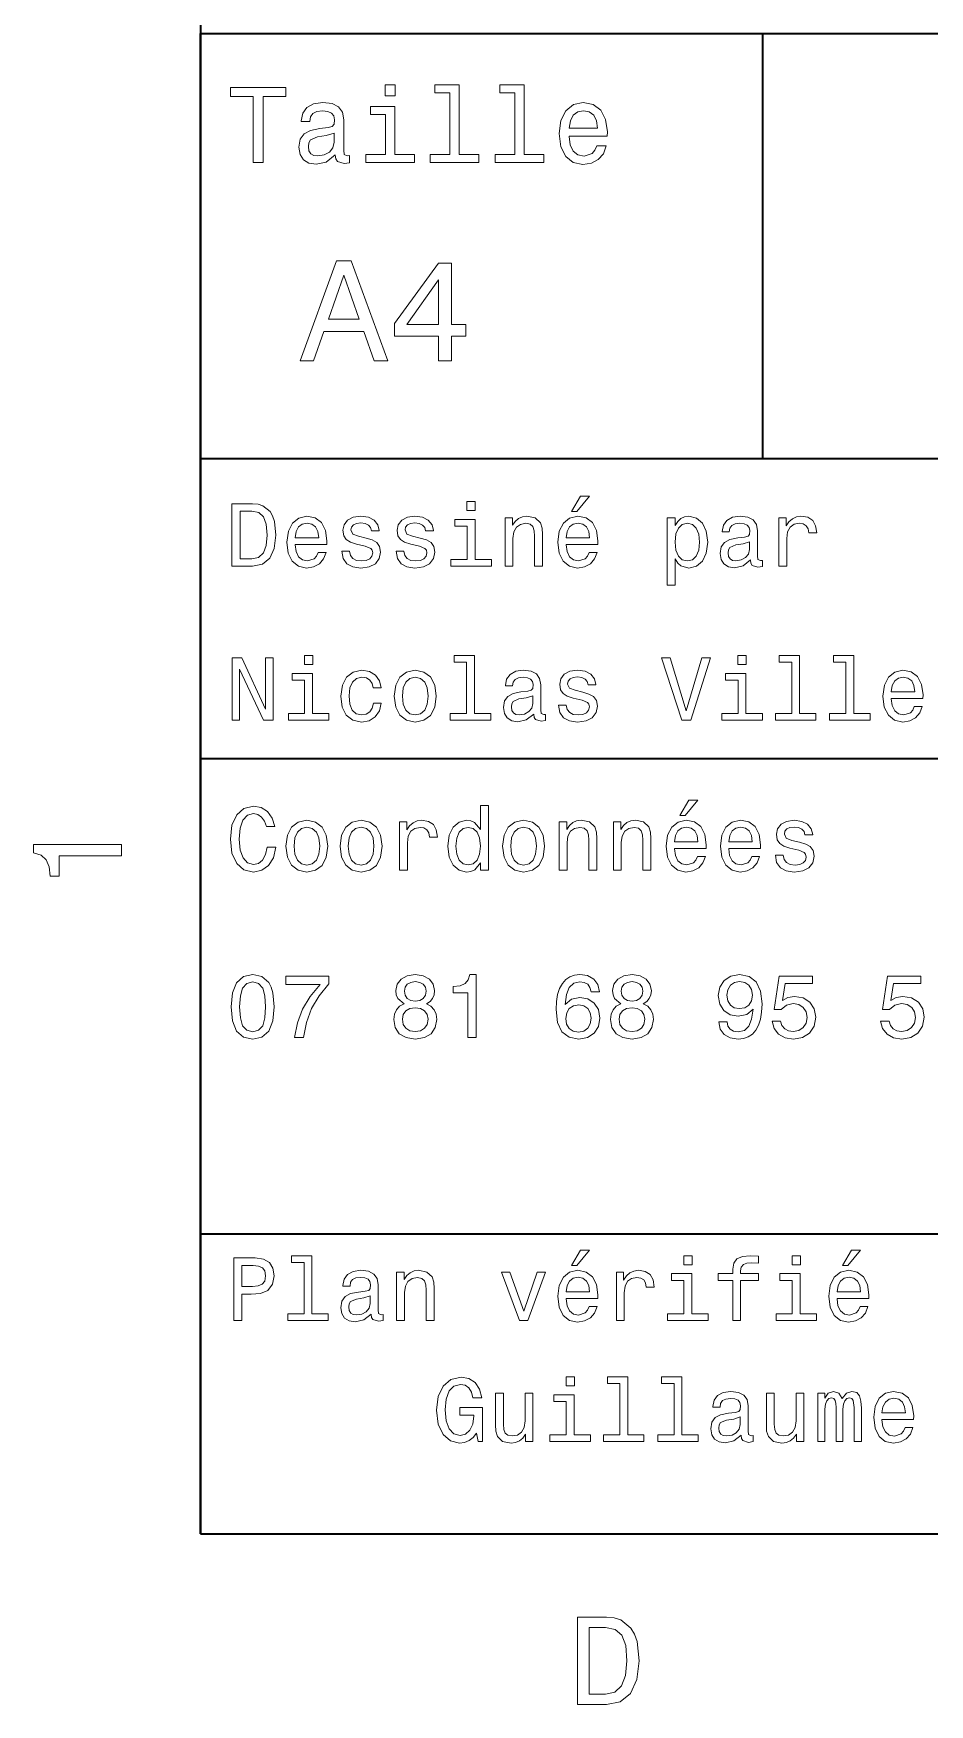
# Model space of a CAD drawing. Extents: x 0 to 210, y 0 to 297.
# Drawn here: x 3.3 to 39.2, y 3.2 to 70 of the extents above; entities that cross this region are included whole.
import ezdxf

# ---------------------------------------------------------------- set-up
doc = ezdxf.new("R2010")
doc.units = 0

msp = doc.modelspace()

# ---------------------------------------------------------------- linework, layer by layer
at = {"color": 7, "lineweight": 35}
for p, q in [((10, 287), (10, 10)), ((10, 10), (10, 70)), ((10, 70), (200, 70)), ((10, 53), (75, 53)), ((10, 41), (75, 41)), ((10, 22), (75, 22)), ((10, 10), (200, 10)), ((10, 10), (200, 10))]:
    msp.add_line(p, q, dxfattribs=at)
at = {"color": 7, "lineweight": 35, "ltscale": 0.425}
msp.add_line((32.5, 53), (32.5, 70), dxfattribs=at)
at = {"color": 7, "lineweight": 13}
for points in [[(12.102305, 64.837173), (12.5, 64.837173), (12.5, 67.47406), (13.407782, 67.47406), (13.407782, 67.837173), (11.190202, 67.837173), (11.190202, 67.47406), (12.102305, 67.47406)], [(17.786743, 67.940918), (17.384727, 67.940918), (17.384727, 67.508644), (17.786743, 67.508644)], [(19.969742, 67.621033), (19.969742, 65.157059), (19.187321, 65.157059), (19.187321, 64.837173), (21.128242, 64.837173), (21.128242, 65.157059), (20.350145, 65.157059), (20.350145, 67.940918), (19.373199, 67.940918), (19.373199, 67.621033)], [(22.572048, 67.621033), (22.572048, 65.157059), (21.789627, 65.157059), (21.789627, 64.837173), (23.730549, 64.837173), (23.730549, 65.157059), (22.95245, 65.157059), (22.95245, 67.940918), (21.975506, 67.940918), (21.975506, 67.621033)], [(15.387609, 65.139771), (15.387609, 65.126801), (15.409222, 64.979828), (15.474064, 64.876076), (15.746398, 64.793945), (15.958214, 64.828529), (15.958214, 65.122475), (15.867435, 65.109505), (15.746398, 65.165703), (15.724785, 65.338615), (15.724785, 66.540344), (15.672911, 66.84726), (15.521614, 67.0634), (15.257925, 67.193085), (14.886168, 67.240631), (14.523055, 67.188759), (14.255043, 67.041786), (14.086455, 66.812675), (14.03026, 66.510086), (14.03026, 66.484146), (14.371758, 66.484146), (14.402018, 66.665703), (14.497118, 66.795387), (14.652739, 66.873199), (14.873199, 66.903458), (15.085014, 66.881844), (15.236311, 66.817001), (15.327089, 66.704605), (15.357349, 66.548988), (15.340057, 66.367432), (15.270893, 66.276657), (15.097982, 66.233429), (14.773775, 66.198845), (14.402018, 66.121033), (14.138329, 65.982704), (13.982709, 65.766571), (13.935159, 65.446686), (13.978386, 65.161385), (14.112392, 64.949562), (14.32853, 64.815559), (14.626801, 64.768013), (15.028818, 64.858788)], [(17.773775, 65.157059), (17.773775, 67.080688), (16.796829, 67.080688), (16.796829, 66.756485), (17.393372, 66.756485), (17.393372, 65.157059), (16.615274, 65.157059), (16.615274, 64.837173), (18.56052, 64.837173), (18.56052, 65.157059)], [(24.750721, 65.887604), (26.272335, 65.887604), (26.276657, 66.064842), (26.207493, 66.561958), (26.017292, 66.933716), (25.714699, 67.158501), (25.312681, 67.240631), (24.919308, 67.154175), (24.616714, 66.912102), (24.422192, 66.51873), (24.353027, 66), (24.417868, 65.4683), (24.612392, 65.079247), (24.910664, 64.837173), (25.299713, 64.755043), (25.636889, 64.811234), (25.913546, 64.958214), (26.116714, 65.191643), (26.233429, 65.502876), (25.857349, 65.502876), (25.779541, 65.329971), (25.667149, 65.200287), (25.347263, 65.096542), (25.100864, 65.144089), (24.914986, 65.295387), (24.793949, 65.541786), (24.750721, 65.874634)], [(24.750721, 66.207489), (24.798271, 66.50576), (24.914986, 66.726219), (25.09222, 66.860229), (25.325649, 66.907776), (25.554756, 66.860229), (25.731989, 66.726219), (25.840057, 66.50576), (25.878963, 66.207489)], [(15.344381, 65.649857), (15.292507, 65.425072), (15.154179, 65.252159), (14.946686, 65.139771), (14.691643, 65.100861), (14.527378, 65.122475), (14.410664, 65.191643), (14.337176, 65.312675), (14.315562, 65.481262), (14.332853, 65.632561), (14.402018, 65.740631), (14.678675, 65.861671), (15.028818, 65.913544), (15.344381, 66.017288)], [(13.982709, 56.9049), (14.512968, 56.9049), (14.933718, 58.080692), (16.53026, 58.080692), (16.951008, 56.9049), (17.492796, 56.9049), (16.028818, 60.910664), (15.440922, 60.910664)], [(15.118155, 58.570606), (15.73487, 60.334293), (16.351585, 58.570606)], [(19.521614, 56.9049), (20.040346, 56.9049), (20.040346, 57.896255), (20.61095, 57.896255), (20.61095, 58.357349), (20.040346, 58.357349), (20.040346, 60.818443), (19.51585, 60.818443), (17.763689, 58.403458), (17.763689, 57.896255), (19.521614, 57.896255)], [(18.247839, 58.357349), (19.521614, 60.149857), (19.521614, 58.357349)], [(24.847263, 50.88797), (25.059799, 50.88797), (25.560518, 51.500362), (25.207493, 51.500362)], [(12.080691, 51.190563), (11.248559, 51.190563), (11.248559, 48.690563), (12.080691, 48.690563), (12.473343, 48.769814), (12.76513, 49.011169), (12.945245, 49.40382), (13.010086, 49.940563), (12.95245, 50.488113), (12.880404, 50.70425), (12.779539, 50.877163), (12.487752, 51.111313), (12.29683, 51.168949)], [(12.055475, 50.891571), (12.32925, 50.837536), (12.516571, 50.671829), (12.628242, 50.376442), (12.664265, 49.940563), (12.62464, 49.519093), (12.512968, 49.223705), (12.322046, 49.047192), (12.055475, 48.989555), (11.583573, 48.989555), (11.583573, 50.891571)], [(20.992796, 51.27702), (20.65778, 51.27702), (20.65778, 50.916786), (20.992796, 50.916786)], [(13.784582, 49.565922), (15.052593, 49.565922), (15.056196, 49.713619), (14.998559, 50.127884), (14.840057, 50.437683), (14.587896, 50.625), (14.252882, 50.693443), (13.925072, 50.621399), (13.672911, 50.41967), (13.510807, 50.091862), (13.45317, 49.659584), (13.507204, 49.216499), (13.669309, 48.892292), (13.917868, 48.690563), (14.242075, 48.62212), (14.523055, 48.668949), (14.753602, 48.791428), (14.922911, 48.98595), (15.020173, 49.245319), (14.706772, 49.245319), (14.641931, 49.101227), (14.548271, 48.993156), (14.2817, 48.9067), (14.076368, 48.946327), (13.92147, 49.072407), (13.820605, 49.27774), (13.784582, 49.555115)], [(13.784582, 49.832493), (13.824207, 50.081055), (13.92147, 50.264771), (14.069164, 50.376442), (14.263689, 50.416069), (14.454611, 50.376442), (14.602305, 50.264771), (14.692363, 50.081055), (14.724784, 49.832493)], [(16.623199, 49.818085), (16.317003, 49.890129), (16.090057, 49.972984), (16.014408, 50.142292), (16.036022, 50.261169), (16.111671, 50.347622), (16.23415, 50.401657), (16.410664, 50.423271), (16.579971, 50.401657), (16.713257, 50.336815), (16.799711, 50.239555), (16.835735, 50.109871), (17.145533, 50.109871), (17.145533, 50.117077), (17.091499, 50.351227), (16.943804, 50.534943), (16.713257, 50.650219), (16.410664, 50.693443), (16.104467, 50.650219), (15.881124, 50.531342), (15.740634, 50.354828), (15.697407, 50.131485), (15.729827, 49.915348), (15.830692, 49.76405), (15.996398, 49.655983), (16.237753, 49.580334), (16.590778, 49.493877), (16.806915, 49.40382), (16.864553, 49.331772), (16.886168, 49.223705), (16.853746, 49.09042), (16.767292, 48.989555), (16.626801, 48.924713), (16.439482, 48.903099), (16.241354, 48.924713), (16.097263, 49.000362), (16, 49.122841), (15.960375, 49.292149), (15.654179, 49.292149), (15.704611, 49.003963), (15.852305, 48.795029), (16.086456, 48.668949), (16.410664, 48.62212), (16.749279, 48.668949), (16.997839, 48.795029), (17.149136, 48.996758), (17.203171, 49.259727), (17.163544, 49.486671), (17.051872, 49.641571), (16.868156, 49.742435)], [(18.791786, 49.818085), (18.485592, 49.890129), (18.258646, 49.972984), (18.182997, 50.142292), (18.204611, 50.261169), (18.28026, 50.347622), (18.402739, 50.401657), (18.57925, 50.423271), (18.74856, 50.401657), (18.881844, 50.336815), (18.9683, 50.239555), (19.004322, 50.109871), (19.314121, 50.109871), (19.314121, 50.117077), (19.260086, 50.351227), (19.112392, 50.534943), (18.881844, 50.650219), (18.57925, 50.693443), (18.273056, 50.650219), (18.049713, 50.531342), (17.909222, 50.354828), (17.865993, 50.131485), (17.898415, 49.915348), (17.999279, 49.76405), (18.164986, 49.655983), (18.406342, 49.580334), (18.759367, 49.493877), (18.975504, 49.40382), (19.033142, 49.331772), (19.054756, 49.223705), (19.022335, 49.09042), (18.935879, 48.989555), (18.795389, 48.924713), (18.60807, 48.903099), (18.409943, 48.924713), (18.26585, 49.000362), (18.168589, 49.122841), (18.128963, 49.292149), (17.822767, 49.292149), (17.873199, 49.003963), (18.020893, 48.795029), (18.255043, 48.668949), (18.57925, 48.62212), (18.917868, 48.668949), (19.166428, 48.795029), (19.317722, 48.996758), (19.371758, 49.259727), (19.332134, 49.486671), (19.220463, 49.641571), (19.036743, 49.742435)], [(20.981989, 48.957134), (20.981989, 50.560158), (20.167868, 50.560158), (20.167868, 50.289986), (20.664986, 50.289986), (20.664986, 48.957134), (20.016571, 48.957134), (20.016571, 48.690563), (21.637608, 48.690563), (21.637608, 48.957134)], [(22.181557, 48.690563), (22.498558, 48.690563), (22.498558, 49.807278), (22.530979, 50.063042), (22.635447, 50.250362), (22.79755, 50.365635), (23.013689, 50.408863), (23.1866, 50.372841), (23.294668, 50.275578), (23.348703, 50.113472), (23.366714, 49.897335), (23.366714, 48.690563), (23.683718, 48.690563), (23.683718, 49.962177), (23.669308, 50.217941), (23.604465, 50.430477), (23.39193, 50.625), (23.060518, 50.693443), (22.876801, 50.668228), (22.721901, 50.599785), (22.588615, 50.484512), (22.48415, 50.329613), (22.48415, 50.625), (22.181557, 50.625)], [(24.627522, 49.565922), (25.895533, 49.565922), (25.899136, 49.713619), (25.841499, 50.127884), (25.682997, 50.437683), (25.430836, 50.625), (25.095821, 50.693443), (24.768011, 50.621399), (24.51585, 50.41967), (24.353746, 50.091862), (24.296108, 49.659584), (24.350143, 49.216499), (24.512247, 48.892292), (24.760807, 48.690563), (25.085014, 48.62212), (25.365993, 48.668949), (25.596542, 48.791428), (25.76585, 48.98595), (25.863113, 49.245319), (25.549711, 49.245319), (25.484871, 49.101227), (25.391209, 48.993156), (25.12464, 48.9067), (24.919308, 48.946327), (24.764408, 49.072407), (24.663544, 49.27774), (24.627522, 49.555115)], [(24.627522, 49.832493), (24.667147, 50.081055), (24.764408, 50.264771), (24.912104, 50.376442), (25.106628, 50.416069), (25.29755, 50.376442), (25.445244, 50.264771), (25.535301, 50.081055), (25.567722, 49.832493)], [(28.986311, 50.326012), (28.986311, 50.625), (28.669308, 50.625), (28.669308, 47.941284), (28.986311, 47.941284), (28.986311, 48.98595), (29.097982, 48.816643), (29.224064, 48.704971), (29.541067, 48.62212), (29.84366, 48.690563), (30.081411, 48.895893), (30.236311, 49.2201), (30.293949, 49.659584), (30.236311, 50.095463), (30.081411, 50.41967), (29.84366, 50.621399), (29.541067, 50.693443), (29.368156, 50.671829), (29.220461, 50.603386), (29.094381, 50.488113)], [(29.487032, 48.9067), (29.274496, 48.953533), (29.119596, 49.097622), (29.022335, 49.331772), (28.989914, 49.659584), (29.022335, 49.983791), (29.119596, 50.217941), (29.274496, 50.358429), (29.487032, 50.408863), (29.681557, 50.358429), (29.836456, 50.21434), (29.933718, 49.98019), (29.96974, 49.659584), (29.933718, 49.335377), (29.836456, 49.097622), (29.681557, 48.953533)], [(32.005043, 48.942726), (32.005043, 48.931919), (32.023056, 48.809441), (32.077091, 48.722984), (32.304035, 48.654541), (32.480549, 48.683357), (32.480549, 48.928314), (32.4049, 48.917507), (32.304035, 48.96434), (32.286026, 49.108429), (32.286026, 50.109871), (32.242798, 50.365635), (32.116714, 50.54575), (31.896975, 50.65382), (31.587177, 50.693443), (31.284582, 50.650219), (31.061239, 50.52774), (30.92075, 50.336815), (30.87392, 50.084656), (30.87392, 50.063042), (31.158503, 50.063042), (31.183718, 50.21434), (31.26297, 50.322407), (31.392653, 50.387249), (31.57637, 50.412464), (31.752882, 50.394455), (31.878963, 50.34042), (31.954613, 50.246758), (31.979828, 50.117077), (31.965418, 49.965778), (31.907782, 49.890129), (31.763689, 49.854107), (31.493517, 49.825291), (31.183718, 49.760448), (30.963978, 49.645176), (30.834295, 49.465057), (30.79467, 49.19849), (30.830692, 48.960735), (30.942364, 48.784222), (31.122478, 48.67255), (31.371038, 48.632927), (31.706053, 48.708576)], [(33.143372, 48.690563), (33.460377, 48.690563), (33.460377, 49.796471), (33.492798, 50.063042), (33.590057, 50.253963), (33.748558, 50.369236), (33.961098, 50.408863), (34.119598, 50.383648), (34.238472, 50.3116), (34.31052, 50.189121), (34.335739, 50.023415), (34.656342, 50.023415), (34.613113, 50.315205), (34.49424, 50.524136), (34.296112, 50.650219), (34.02594, 50.693443), (33.84222, 50.664627), (33.68372, 50.592579), (33.543228, 50.4701), (33.431557, 50.304398), (33.431557, 50.625), (33.143372, 50.625)], [(31.969021, 49.367798), (31.925793, 49.180477), (31.81052, 49.036385), (31.637609, 48.942726), (31.425074, 48.910305), (31.288185, 48.928314), (31.190924, 48.98595), (31.129684, 49.086815), (31.111673, 49.227306), (31.126081, 49.353386), (31.183718, 49.443443), (31.414267, 49.544312), (31.706053, 49.587536), (31.969021, 49.673992)], [(11.262968, 42.530979), (11.561959, 42.530979), (11.561959, 44.580692), (12.520173, 42.530979), (12.90562, 42.530979), (12.90562, 45.030979), (12.603025, 45.030979), (12.603025, 42.981266), (11.65562, 45.030979), (11.262968, 45.030979)], [(14.487032, 45.117435), (14.152018, 45.117435), (14.152018, 44.757202), (14.487032, 44.757202)], [(20.643372, 44.850864), (20.643372, 42.79755), (19.991356, 42.79755), (19.991356, 42.530979), (21.608789, 42.530979), (21.608789, 42.79755), (20.960375, 42.79755), (20.960375, 45.117435), (20.146254, 45.117435), (20.146254, 44.850864)], [(30.059799, 45.03458), (29.432997, 42.905621), (28.788185, 45.03458), (28.445965, 45.03458), (29.252882, 42.530979), (29.613113, 42.530979), (30.402018, 45.03458)], [(31.835735, 45.117435), (31.500721, 45.117435), (31.500721, 44.757202), (31.835735, 44.757202)], [(33.6549, 44.850864), (33.6549, 42.79755), (33.002884, 42.79755), (33.002884, 42.530979), (34.620319, 42.530979), (34.620319, 42.79755), (33.971901, 42.79755), (33.971901, 45.117435), (33.157784, 45.117435), (33.157784, 44.850864)], [(35.82349, 44.850864), (35.82349, 42.79755), (35.171471, 42.79755), (35.171471, 42.530979), (36.78891, 42.530979), (36.78891, 42.79755), (36.140491, 42.79755), (36.140491, 45.117435), (35.32637, 45.117435), (35.32637, 44.850864)], [(14.476225, 42.79755), (14.476225, 44.400574), (13.662104, 44.400574), (13.662104, 44.130402), (14.159222, 44.130402), (14.159222, 42.79755), (13.510807, 42.79755), (13.510807, 42.530979), (15.131845, 42.530979), (15.131845, 42.79755)], [(16.907782, 43.824207), (17.221182, 43.824207), (17.15634, 44.112392), (17.001442, 44.339336), (16.760086, 44.479828), (16.446686, 44.533859), (16.100864, 44.461815), (15.837896, 44.260086), (15.67219, 43.932278), (15.614553, 43.492794), (15.668589, 43.056915), (15.830692, 42.732708), (16.086456, 42.530979), (16.435879, 42.462536), (16.745678, 42.516571), (16.987032, 42.667866), (17.152737, 42.905621), (17.224785, 43.222622), (16.92219, 43.222622), (16.868156, 43.020893), (16.767292, 42.869595), (16.623199, 42.775936), (16.446686, 42.747116), (16.226946, 42.793949), (16.068443, 42.938038), (15.971182, 43.172188), (15.938761, 43.503601), (15.971182, 43.827808), (16.072046, 44.061958), (16.23415, 44.206051), (16.446686, 44.256485), (16.634007, 44.224064), (16.774496, 44.141209), (16.868156, 44.004322)], [(17.750721, 43.496399), (17.808357, 43.056915), (17.974064, 42.732708), (18.237032, 42.530979), (18.590057, 42.462536), (18.939482, 42.530979), (19.20245, 42.729107), (19.368156, 43.053314), (19.429394, 43.496399), (19.368156, 43.935879), (19.20245, 44.263687), (18.939482, 44.461815), (18.590057, 44.533859), (18.237032, 44.461815), (17.974064, 44.260086), (17.808357, 43.935879)], [(18.074928, 43.5), (18.107349, 43.824207), (18.208214, 44.058357), (18.370317, 44.20245), (18.590057, 44.25288), (18.806196, 44.20245), (18.9683, 44.061958), (19.069164, 43.824207), (19.105186, 43.5), (19.069164, 43.172188), (18.9683, 42.934437), (18.806196, 42.790344), (18.590057, 42.743515), (18.370317, 42.790344), (18.208214, 42.934437), (18.107349, 43.172188)], [(23.330692, 42.783142), (23.330692, 42.772335), (23.348703, 42.649857), (23.402737, 42.5634), (23.629683, 42.494957), (23.806196, 42.523773), (23.806196, 42.76873), (23.730547, 42.757923), (23.629683, 42.804756), (23.611671, 42.948845), (23.611671, 43.950287), (23.568443, 44.206051), (23.442364, 44.386166), (23.222622, 44.494236), (22.912823, 44.533859), (22.610229, 44.490635), (22.386887, 44.368156), (22.246399, 44.177231), (22.199568, 43.925072), (22.199568, 43.903458), (22.48415, 43.903458), (22.509365, 44.054756), (22.588615, 44.162823), (22.7183, 44.227665), (22.902018, 44.25288), (23.078529, 44.234871), (23.204611, 44.180836), (23.280258, 44.087173), (23.305475, 43.957493), (23.291065, 43.806194), (23.233429, 43.730545), (23.089336, 43.694523), (22.819164, 43.665707), (22.509365, 43.600864), (22.289625, 43.485592), (22.159943, 43.305473), (22.120316, 43.038906), (22.15634, 42.801151), (22.268011, 42.624638), (22.448128, 42.512966), (22.696686, 42.473343), (23.0317, 42.548992)], [(25.29755, 43.658501), (24.991354, 43.730545), (24.764408, 43.8134), (24.688761, 43.982708), (24.710373, 44.101585), (24.786022, 44.188038), (24.908501, 44.242073), (25.085014, 44.263687), (25.254322, 44.242073), (25.387608, 44.177231), (25.474064, 44.079971), (25.510086, 43.950287), (25.819885, 43.950287), (25.819885, 43.957493), (25.76585, 44.191643), (25.618156, 44.375359), (25.387608, 44.490635), (25.085014, 44.533859), (24.778818, 44.490635), (24.555475, 44.371758), (24.414986, 44.195244), (24.371758, 43.971901), (24.404179, 43.755764), (24.505043, 43.604465), (24.67075, 43.496399), (24.912104, 43.42075), (25.265129, 43.334293), (25.481268, 43.244236), (25.538904, 43.172188), (25.560518, 43.064121), (25.528099, 42.930836), (25.441643, 42.829971), (25.301151, 42.765129), (25.113832, 42.743515), (24.915707, 42.765129), (24.771614, 42.840778), (24.674351, 42.963257), (24.634726, 43.132565), (24.328529, 43.132565), (24.378963, 42.844379), (24.526657, 42.635445), (24.760807, 42.509365), (25.085014, 42.462536), (25.42363, 42.509365), (25.67219, 42.635445), (25.823486, 42.837173), (25.877522, 43.100143), (25.837896, 43.327087), (25.726225, 43.481987), (25.542507, 43.582851)], [(31.824928, 42.79755), (31.824928, 44.400574), (31.010807, 44.400574), (31.010807, 44.130402), (31.507927, 44.130402), (31.507927, 42.79755), (30.85951, 42.79755), (30.85951, 42.530979), (32.480549, 42.530979), (32.480549, 42.79755)], [(37.639053, 43.406338), (38.907066, 43.406338), (38.910667, 43.554035), (38.853027, 43.9683), (38.694527, 44.278099), (38.442368, 44.465416), (38.107353, 44.533859), (37.779541, 44.461815), (37.527382, 44.260086), (37.365276, 43.932278), (37.30764, 43.5), (37.361675, 43.056915), (37.523781, 42.732708), (37.772339, 42.530979), (38.096542, 42.462536), (38.377525, 42.509365), (38.60807, 42.631844), (38.777382, 42.826366), (38.874641, 43.085735), (38.561241, 43.085735), (38.496399, 42.941643), (38.40274, 42.833572), (38.136169, 42.747116), (37.93084, 42.786743), (37.77594, 42.912823), (37.675076, 43.118156), (37.639053, 43.395531)], [(37.639053, 43.672909), (37.678677, 43.921471), (37.77594, 44.105186), (37.923634, 44.216858), (38.118156, 44.256485), (38.309082, 44.216858), (38.456776, 44.105186), (38.546833, 43.921471), (38.579254, 43.672909)], [(23.294668, 43.208214), (23.251442, 43.020893), (23.136166, 42.876801), (22.963257, 42.783142), (22.750721, 42.750721), (22.613832, 42.76873), (22.516571, 42.826366), (22.45533, 42.927231), (22.437321, 43.067722), (22.451729, 43.193802), (22.509365, 43.283859), (22.739914, 43.384727), (23.0317, 43.427952), (23.294668, 43.514408)], [(12.667868, 37.460373), (12.595821, 37.15778), (12.476945, 36.941643), (12.311239, 36.808357), (12.116714, 36.765129), (11.882565, 36.829971), (11.698847, 37.024494), (11.576369, 37.341499), (11.536743, 37.780979), (11.576369, 38.216858), (11.695245, 38.537464), (11.878963, 38.731987), (12.116714, 38.80043), (12.289625, 38.764408), (12.43732, 38.663544), (12.552593, 38.501442), (12.631845, 38.278099), (12.974064, 38.278099), (12.865994, 38.620316), (12.678675, 38.879681), (12.422911, 39.041786), (12.116714, 39.099422), (11.73487, 39.009365), (11.443084, 38.757202), (11.255764, 38.342937), (11.190922, 37.780979), (11.255764, 37.219021), (11.443084, 36.804756), (11.73487, 36.548992), (12.116714, 36.462536), (12.451729, 36.530979), (12.721902, 36.721901), (12.912825, 37.035301), (13.013689, 37.460373)], [(21.201729, 36.829971), (21.201729, 36.530979), (21.518732, 36.530979), (21.518732, 39.117435), (21.205332, 39.117435), (21.205332, 38.170029), (20.963978, 38.443802), (20.816282, 38.508644), (20.646975, 38.533859), (20.340778, 38.461815), (20.103027, 38.260086), (19.948128, 37.935879), (19.894093, 37.5), (19.948128, 37.064121), (20.103027, 36.736309), (20.340778, 36.530979), (20.646975, 36.462536), (20.816282, 36.487751), (20.967579, 36.552593)], [(29.184439, 38.728386), (29.396975, 38.728386), (29.897696, 39.340778), (29.544668, 39.340778)], [(13.413545, 37.496399), (13.471182, 37.056915), (13.636888, 36.732708), (13.899856, 36.530979), (14.252882, 36.462536), (14.602305, 36.530979), (14.865273, 36.729107), (15.030979, 37.053314), (15.092218, 37.496399), (15.030979, 37.935879), (14.865273, 38.263687), (14.602305, 38.461815), (14.252882, 38.533859), (13.899856, 38.461815), (13.636888, 38.260086), (13.471182, 37.935879)], [(13.737752, 37.5), (13.770173, 37.824207), (13.871037, 38.058357), (14.033141, 38.20245), (14.252882, 38.25288), (14.46902, 38.20245), (14.631124, 38.061958), (14.731989, 37.824207), (14.768011, 37.5), (14.731989, 37.172188), (14.631124, 36.934437), (14.46902, 36.790344), (14.252882, 36.743515), (14.033141, 36.790344), (13.871037, 36.934437), (13.770173, 37.172188)], [(15.582132, 37.496399), (15.63977, 37.056915), (15.805475, 36.732708), (16.068443, 36.530979), (16.421471, 36.462536), (16.770893, 36.530979), (17.033861, 36.729107), (17.199568, 37.053314), (17.260807, 37.496399), (17.199568, 37.935879), (17.033861, 38.263687), (16.770893, 38.461815), (16.421471, 38.533859), (16.068443, 38.461815), (15.805475, 38.260086), (15.63977, 37.935879)], [(15.90634, 37.5), (15.938761, 37.824207), (16.039625, 38.058357), (16.201729, 38.20245), (16.421471, 38.25288), (16.637608, 38.20245), (16.799711, 38.061958), (16.900578, 37.824207), (16.9366, 37.5), (16.900578, 37.172188), (16.799711, 36.934437), (16.637608, 36.790344), (16.421471, 36.743515), (16.201729, 36.790344), (16.039625, 36.934437), (15.938761, 37.172188)], [(17.963257, 36.530979), (18.28026, 36.530979), (18.28026, 37.636887), (18.312679, 37.903458), (18.409943, 38.094379), (18.568443, 38.209652), (18.780979, 38.249279), (18.939482, 38.224064), (19.058357, 38.152016), (19.130404, 38.029537), (19.155621, 37.863831), (19.476225, 37.863831), (19.432999, 38.155621), (19.314121, 38.364552), (19.115993, 38.490635), (18.845821, 38.533859), (18.662104, 38.505043), (18.503603, 38.432995), (18.363113, 38.310516), (18.251442, 38.144814), (18.251442, 38.465416), (17.963257, 38.465416)], [(20.701008, 38.249279), (20.909943, 38.198845), (21.068443, 38.058357), (21.162104, 37.824207), (21.198128, 37.5), (21.162104, 37.172188), (21.068443, 36.938038), (20.909943, 36.793949), (20.701008, 36.747116), (20.502882, 36.793949), (20.351585, 36.938038), (20.250721, 37.175793), (20.2183, 37.5), (20.250721, 37.820606), (20.351585, 38.054756), (20.502882, 38.198845)], [(22.087896, 37.496399), (22.145533, 37.056915), (22.311239, 36.732708), (22.574207, 36.530979), (22.927235, 36.462536), (23.276657, 36.530979), (23.539625, 36.729107), (23.70533, 37.053314), (23.766571, 37.496399), (23.70533, 37.935879), (23.539625, 38.263687), (23.276657, 38.461815), (22.927235, 38.533859), (22.574207, 38.461815), (22.311239, 38.260086), (22.145533, 37.935879)], [(22.412104, 37.5), (22.444525, 37.824207), (22.545389, 38.058357), (22.707493, 38.20245), (22.927235, 38.25288), (23.143372, 38.20245), (23.305475, 38.061958), (23.40634, 37.824207), (23.442364, 37.5), (23.40634, 37.172188), (23.305475, 36.934437), (23.143372, 36.790344), (22.927235, 36.743515), (22.707493, 36.790344), (22.545389, 36.934437), (22.444525, 37.172188)], [(24.350143, 36.530979), (24.667147, 36.530979), (24.667147, 37.647694), (24.699568, 37.903458), (24.804035, 38.090778), (24.966137, 38.206051), (25.182278, 38.249279), (25.355186, 38.213257), (25.463257, 38.115993), (25.517292, 37.953888), (25.535301, 37.737751), (25.535301, 36.530979), (25.852306, 36.530979), (25.852306, 37.802593), (25.837896, 38.058357), (25.773054, 38.270893), (25.560518, 38.465416), (25.229107, 38.533859), (25.045389, 38.508644), (24.89049, 38.440201), (24.757204, 38.324928), (24.652737, 38.170029), (24.652737, 38.465416), (24.350143, 38.465416)], [(26.51873, 36.530979), (26.835735, 36.530979), (26.835735, 37.647694), (26.868156, 37.903458), (26.972622, 38.090778), (27.134726, 38.206051), (27.350864, 38.249279), (27.523775, 38.213257), (27.631844, 38.115993), (27.685879, 37.953888), (27.70389, 37.737751), (27.70389, 36.530979), (28.020893, 36.530979), (28.020893, 37.802593), (28.006483, 38.058357), (27.941643, 38.270893), (27.729107, 38.465416), (27.397694, 38.533859), (27.213976, 38.508644), (27.059078, 38.440201), (26.925793, 38.324928), (26.821325, 38.170029), (26.821325, 38.465416), (26.51873, 38.465416)], [(28.964697, 37.406338), (30.23271, 37.406338), (30.236311, 37.554035), (30.178675, 37.9683), (30.020174, 38.278099), (29.768011, 38.465416), (29.432997, 38.533859), (29.105188, 38.461815), (28.853025, 38.260086), (28.690922, 37.932278), (28.633286, 37.5), (28.687321, 37.056915), (28.849424, 36.732708), (29.097982, 36.530979), (29.42219, 36.462536), (29.703171, 36.509365), (29.933718, 36.631844), (30.103025, 36.826366), (30.200289, 37.085735), (29.886889, 37.085735), (29.822046, 36.941643), (29.728386, 36.833572), (29.461815, 36.747116), (29.256485, 36.786743), (29.101585, 36.912823), (29.000721, 37.118156), (28.964697, 37.395531)], [(28.964697, 37.672909), (29.004322, 37.921471), (29.101585, 38.105186), (29.249279, 38.216858), (29.443804, 38.256485), (29.634726, 38.216858), (29.782421, 38.105186), (29.872478, 37.921471), (29.9049, 37.672909)], [(31.133286, 37.406338), (32.401299, 37.406338), (32.4049, 37.554035), (32.347263, 37.9683), (32.188763, 38.278099), (31.9366, 38.465416), (31.601585, 38.533859), (31.273777, 38.461815), (31.021614, 38.260086), (30.85951, 37.932278), (30.801874, 37.5), (30.855909, 37.056915), (31.018013, 36.732708), (31.266571, 36.530979), (31.590778, 36.462536), (31.871759, 36.509365), (32.102306, 36.631844), (32.271614, 36.826366), (32.368877, 37.085735), (32.055477, 37.085735), (31.990635, 36.941643), (31.896975, 36.833572), (31.630404, 36.747116), (31.425074, 36.786743), (31.270174, 36.912823), (31.16931, 37.118156), (31.133286, 37.395531)], [(31.133286, 37.672909), (31.172911, 37.921471), (31.270174, 38.105186), (31.417868, 38.216858), (31.612392, 38.256485), (31.803314, 38.216858), (31.95101, 38.105186), (32.041069, 37.921471), (32.073486, 37.672909)], [(33.971901, 37.658501), (33.66571, 37.730545), (33.438763, 37.8134), (33.363113, 37.982708), (33.384727, 38.101585), (33.460377, 38.188038), (33.582855, 38.242073), (33.759369, 38.263687), (33.928677, 38.242073), (34.061962, 38.177231), (34.148415, 38.079971), (34.184441, 37.950287), (34.49424, 37.950287), (34.49424, 37.957493), (34.440201, 38.191643), (34.292511, 38.375359), (34.061962, 38.490635), (33.759369, 38.533859), (33.453171, 38.490635), (33.229828, 38.371758), (33.08934, 38.195244), (33.046112, 37.971901), (33.078529, 37.755764), (33.179398, 37.604465), (33.3451, 37.496399), (33.586456, 37.42075), (33.939484, 37.334293), (34.155621, 37.244236), (34.213257, 37.172188), (34.234871, 37.064121), (34.202454, 36.930836), (34.115997, 36.829971), (33.975506, 36.765129), (33.788185, 36.743515), (33.590057, 36.765129), (33.445969, 36.840778), (33.348705, 36.963257), (33.309082, 37.132565), (33.002884, 37.132565), (33.053314, 36.844379), (33.201012, 36.635445), (33.435158, 36.509365), (33.759369, 36.462536), (34.097984, 36.509365), (34.346542, 36.635445), (34.497841, 36.837173), (34.551872, 37.100143), (34.512249, 37.327087), (34.400578, 37.481987), (34.216858, 37.582851)], [(6.833213, 37.109222), (6.833213, 37.568153), (3.307997, 37.568153), (3.307997, 37.225216), (3.615634, 37.134438), (3.822406, 36.952881), (3.943444, 36.675503), (3.98379, 36.292217), (4.341859, 36.292217), (4.341859, 37.109222)], [(11.216138, 31.071325), (11.270173, 30.505762), (11.439482, 30.102304), (11.709654, 29.857347), (12.084294, 29.778097), (12.455332, 29.857347), (12.725504, 30.102304), (12.891211, 30.505762), (12.948847, 31.071325), (12.891211, 31.633286), (12.822766, 31.856628), (12.725504, 32.040344), (12.455332, 32.285301), (12.084294, 32.368156), (11.709654, 32.285301), (11.439482, 32.036743), (11.270173, 31.633286)], [(13.752161, 29.850143), (14.115994, 29.850143), (14.234871, 30.444523), (14.443804, 30.999279), (14.739193, 31.514408), (15.12464, 31.997118), (15.12464, 32.296108), (13.409943, 32.296108), (13.409943, 31.9683), (14.778818, 31.9683), (14.382565, 31.481987), (14.083573, 30.974062), (13.87464, 30.433718)], [(18.143372, 31.197405), (17.959654, 31.09654), (17.833574, 30.956051), (17.754322, 30.779539), (17.729107, 30.567001), (17.786743, 30.246397), (17.95245, 29.997837), (18.222622, 29.839336), (18.590057, 29.778097), (18.953892, 29.839336), (19.224064, 29.997837), (19.389771, 30.246397), (19.451008, 30.567001), (19.422192, 30.779539), (19.346542, 30.956051), (19.216858, 31.09654), (19.036743, 31.197405), (19.180836, 31.283861), (19.2817, 31.402737), (19.342939, 31.546829), (19.364553, 31.723343), (19.306917, 31.979107), (19.155621, 32.184437), (18.910664, 32.317722), (18.590057, 32.368156), (18.26585, 32.317722), (18.020893, 32.184437), (17.865993, 31.979107), (17.81196, 31.723343), (17.829971, 31.546829), (17.891211, 31.402737)], [(20.693804, 29.850143), (21.021614, 29.850143), (21.021614, 32.368156), (20.776657, 32.368156), (20.711815, 32.148415), (20.582132, 32.000721), (20.384007, 31.914265), (20.110229, 31.885447), (20.110229, 31.629683), (20.693804, 31.629683)], [(25.960373, 31.676512), (25.89193, 31.9683), (25.733429, 32.184437), (25.488472, 32.321323), (25.171471, 32.368156), (24.958935, 32.342937), (24.775215, 32.274494), (24.613113, 32.162823), (24.476225, 32.004322), (24.368156, 31.806194), (24.288904, 31.56484), (24.238472, 31.280258), (24.224064, 30.959654), (24.2817, 30.448126), (24.458214, 30.077089), (24.742794, 29.853746), (25.131844, 29.778097), (25.481268, 29.842939), (25.747837, 30.012247), (25.92075, 30.278818), (25.981987, 30.617435), (25.92075, 30.959654), (25.755043, 31.222622), (25.499279, 31.388329), (25.182278, 31.445965), (24.840057, 31.373919), (24.584293, 31.168587), (24.638329, 31.56484), (24.753601, 31.849422), (24.930115, 32.01873), (25.175072, 32.076366), (25.355186, 32.04755), (25.492075, 31.971901), (25.582132, 31.845821), (25.628963, 31.676512)], [(26.817722, 31.197405), (26.634007, 31.09654), (26.507923, 30.956051), (26.428673, 30.779539), (26.403458, 30.567001), (26.461094, 30.246397), (26.626801, 29.997837), (26.896973, 29.839336), (27.264408, 29.778097), (27.628241, 29.839336), (27.898415, 29.997837), (28.064121, 30.246397), (28.12536, 30.567001), (28.09654, 30.779539), (28.020893, 30.956051), (27.891211, 31.09654), (27.711094, 31.197405), (27.855186, 31.283861), (27.956051, 31.402737), (28.01729, 31.546829), (28.038904, 31.723343), (27.981268, 31.979107), (27.829971, 32.184437), (27.585014, 32.317722), (27.264408, 32.368156), (26.940201, 32.317722), (26.695244, 32.184437), (26.540344, 31.979107), (26.486311, 31.723343), (26.504322, 31.546829), (26.565561, 31.402737)], [(30.737032, 30.46974), (30.791067, 30.185158), (30.945967, 29.965418), (31.190924, 29.828529), (31.515131, 29.778097), (31.727667, 29.803314), (31.918589, 29.868155), (32.080692, 29.979826), (32.217583, 30.138329), (32.325649, 30.336454), (32.4049, 30.581411), (32.451729, 30.862391), (32.469742, 31.1866), (32.408501, 31.694523), (32.231987, 32.065559), (31.95101, 32.288902), (31.565563, 32.368156), (31.212538, 32.303314), (30.945967, 32.130402), (30.773056, 31.863832), (30.71542, 31.528818), (30.773056, 31.182997), (30.942364, 30.920029), (31.194525, 30.754322), (31.515131, 30.700287), (31.853746, 30.768732), (32.109512, 30.977665), (32.051872, 30.577808), (31.9366, 30.293226), (31.760088, 30.123919), (31.518732, 30.069883), (31.331413, 30.0951), (31.194525, 30.174351), (31.104467, 30.300432), (31.068445, 30.46974)], [(31.064842, 31.532419), (31.100866, 31.755764), (31.201731, 31.932276), (31.360231, 32.043949), (31.565563, 32.083572), (31.778099, 32.043949), (31.940203, 31.932276), (32.041069, 31.759365), (32.080692, 31.536022), (32.041069, 31.309076), (31.940203, 31.139769), (31.774496, 31.035301), (31.554756, 30.999279), (31.356628, 31.035301), (31.201731, 31.139769), (31.100866, 31.305475)], [(32.876801, 30.502161), (32.956055, 30.206772), (33.132568, 29.976225), (33.391933, 29.832132), (33.723343, 29.778097), (34.087177, 29.842939), (34.371758, 30.019451), (34.551872, 30.300432), (34.620319, 30.660662), (34.559082, 30.995676), (34.386169, 31.258644), (34.115997, 31.427954), (33.766571, 31.489193), (33.496399, 31.445965), (33.287468, 31.327089), (33.388329, 32.000721), (34.483429, 32.000721), (34.483429, 32.296108), (33.146976, 32.296108), (32.948849, 30.970461), (33.237034, 30.970461), (33.445969, 31.139769), (33.71254, 31.201008), (33.943085, 31.161383), (34.119598, 31.046108), (34.23127, 30.869596), (34.270897, 30.642651), (34.23127, 30.415705), (34.115997, 30.239193), (33.939484, 30.127522), (33.71254, 30.087896), (33.521614, 30.113111), (33.37392, 30.195965), (33.265854, 30.325647), (33.211815, 30.502161)], [(37.213982, 30.502161), (37.293228, 30.206772), (37.469742, 29.976225), (37.729111, 29.832132), (38.060524, 29.778097), (38.424355, 29.842939), (38.708939, 30.019451), (38.889053, 30.300432), (38.957497, 30.660662), (38.896255, 30.995676), (38.723347, 31.258644), (38.453171, 31.427954), (38.103752, 31.489193), (37.833576, 31.445965), (37.624641, 31.327089), (37.72551, 32.000721), (38.82061, 32.000721), (38.82061, 32.296108), (37.484154, 32.296108), (37.286026, 30.970461), (37.574211, 30.970461), (37.783142, 31.139769), (38.049713, 31.201008), (38.280262, 31.161383), (38.456776, 31.046108), (38.568447, 30.869596), (38.60807, 30.642651), (38.568447, 30.415705), (38.453171, 30.239193), (38.276661, 30.127522), (38.049713, 30.087896), (37.858795, 30.113111), (37.711098, 30.195965), (37.603027, 30.325647), (37.548996, 30.502161)], [(11.561959, 31.071325), (11.590778, 31.507204), (11.680836, 31.820604), (11.842939, 32.004322), (12.084294, 32.069164), (12.322046, 32.004322), (12.48415, 31.820604), (12.574207, 31.507204), (12.603025, 31.071325), (12.574207, 30.631844), (12.48415, 30.318443), (12.322046, 30.134726), (12.084294, 30.073486), (11.842939, 30.134726), (11.680836, 30.318443), (11.590778, 30.631844)], [(18.154179, 31.694523), (18.182997, 31.853025), (18.269453, 31.975504), (18.406342, 32.051151), (18.590057, 32.079971), (18.770172, 32.051151), (18.907061, 31.975504), (18.993515, 31.853025), (19.025936, 31.694523), (18.993515, 31.532419), (18.907061, 31.40634), (18.770172, 31.323486), (18.590057, 31.298271), (18.406342, 31.327089), (18.269453, 31.40634), (18.182997, 31.532419)], [(26.828529, 31.694523), (26.857349, 31.853025), (26.943804, 31.975504), (27.08069, 32.051151), (27.264408, 32.079971), (27.444525, 32.051151), (27.581411, 31.975504), (27.667868, 31.853025), (27.700287, 31.694523), (27.667868, 31.532419), (27.581411, 31.40634), (27.444525, 31.323486), (27.264408, 31.298271), (27.08069, 31.327089), (26.943804, 31.40634), (26.857349, 31.532419)], [(18.074928, 30.574207), (18.107349, 30.765129), (18.211815, 30.909222), (18.37392, 31.002882), (18.590057, 31.035301), (18.802593, 31.002882), (18.964699, 30.909222), (19.069164, 30.765129), (19.105186, 30.574207), (19.069164, 30.368876), (18.964699, 30.213976), (18.802593, 30.113111), (18.590057, 30.08069), (18.37392, 30.113111), (18.211815, 30.213976), (18.107349, 30.368876)], [(25.632565, 30.613832), (25.592939, 30.386887), (25.492075, 30.213976), (25.329971, 30.098703), (25.128242, 30.062679), (24.915707, 30.098703), (24.753601, 30.210375), (24.649136, 30.383286), (24.616714, 30.610229), (24.652737, 30.833572), (24.753601, 31.002882), (24.919308, 31.11095), (25.142651, 31.150576), (25.337175, 31.11095), (25.492075, 31.006483), (25.592939, 30.837175)], [(26.749279, 30.574207), (26.7817, 30.765129), (26.886166, 30.909222), (27.048271, 31.002882), (27.264408, 31.035301), (27.476944, 31.002882), (27.639048, 30.909222), (27.743515, 30.765129), (27.779539, 30.574207), (27.743515, 30.368876), (27.639048, 30.213976), (27.476944, 30.113111), (27.264408, 30.08069), (27.048271, 30.113111), (26.886166, 30.213976), (26.7817, 30.368876)], [(11.324207, 18.530979), (11.65562, 18.530979), (11.65562, 19.586454), (12.023055, 19.586454), (12.394093, 19.604465), (12.689482, 19.730547), (12.880404, 19.975504), (12.945245, 20.310518), (12.894813, 20.620316), (12.75072, 20.847261), (12.512968, 20.98415), (12.188761, 21.030979), (11.324207, 21.030979)], [(12.098703, 20.724783), (12.314841, 20.703169), (12.473343, 20.634726), (12.567003, 20.508644), (12.599423, 20.310518), (12.5634, 20.101583), (12.466139, 19.975504), (12.300432, 19.910662), (12.073487, 19.892651), (11.65562, 19.892651), (11.65562, 20.724783)], [(14.137608, 20.850864), (14.137608, 18.79755), (13.485591, 18.79755), (13.485591, 18.530979), (15.103025, 18.530979), (15.103025, 18.79755), (14.454611, 18.79755), (14.454611, 21.117435), (13.64049, 21.117435), (13.64049, 20.850864)], [(24.847263, 20.728386), (25.059799, 20.728386), (25.560518, 21.340778), (25.207493, 21.340778)], [(29.667147, 21.117435), (29.332132, 21.117435), (29.332132, 20.757204), (29.667147, 20.757204)], [(31.295389, 20.130404), (31.295389, 18.530979), (31.612392, 18.530979), (31.612392, 20.130404), (32.332855, 20.130404), (32.332855, 20.400576), (31.612392, 20.400576), (31.612392, 20.519451), (31.637609, 20.663544), (31.720463, 20.760807), (31.860952, 20.818443), (32.062683, 20.840057), (32.332855, 20.825647), (32.332855, 21.099422), (31.990635, 21.117435), (31.680836, 21.085014), (31.464699, 20.987751), (31.335016, 20.818443), (31.295389, 20.577089), (31.295389, 20.400576), (30.71542, 20.400576), (30.71542, 20.130404)], [(34.004326, 21.117435), (33.669312, 21.117435), (33.669312, 20.757204), (34.004326, 20.757204)], [(35.690205, 20.728386), (35.90274, 20.728386), (36.403461, 21.340778), (36.050434, 21.340778)], [(16.824928, 18.78314), (16.824928, 18.772333), (16.842939, 18.649855), (16.896975, 18.5634), (17.12392, 18.494957), (17.300432, 18.523775), (17.300432, 18.768732), (17.224785, 18.757925), (17.12392, 18.804754), (17.105907, 18.948847), (17.105907, 19.950287), (17.062679, 20.206051), (16.9366, 20.386166), (16.716858, 20.494236), (16.407061, 20.533861), (16.104467, 20.490633), (15.881124, 20.368155), (15.740634, 20.177233), (15.693804, 19.925072), (15.693804, 19.903458), (15.978386, 19.903458), (16.003603, 20.054754), (16.082853, 20.162823), (16.212536, 20.227665), (16.396254, 20.252882), (16.572767, 20.234869), (16.698847, 20.180836), (16.774496, 20.087175), (16.799711, 19.957493), (16.785303, 19.806194), (16.727665, 19.730547), (16.583572, 19.694523), (16.3134, 19.665705), (16.003603, 19.600864), (15.783861, 19.48559), (15.654179, 19.305475), (15.614553, 19.038904), (15.650577, 18.801151), (15.762248, 18.62464), (15.942364, 18.512968), (16.190922, 18.473343), (16.525936, 18.54899)], [(17.844381, 18.530979), (18.161385, 18.530979), (18.161385, 19.647694), (18.193804, 19.903458), (18.298271, 20.090778), (18.460375, 20.206051), (18.676514, 20.249279), (18.849424, 20.213255), (18.957493, 20.115993), (19.011528, 19.95389), (19.029539, 19.737751), (19.029539, 18.530979), (19.346542, 18.530979), (19.346542, 19.802593), (19.332134, 20.058357), (19.267292, 20.270893), (19.054756, 20.465418), (18.723343, 20.533861), (18.539625, 20.508644), (18.384727, 20.440201), (18.251442, 20.324926), (18.146975, 20.170029), (18.146975, 20.465418), (17.844381, 20.465418)], [(22.761528, 18.530979), (23.096542, 18.530979), (23.802593, 20.465418), (23.474785, 20.465418), (22.930836, 18.905619), (22.37608, 20.465418), (22.044668, 20.465418)], [(24.627522, 19.40634), (25.895533, 19.40634), (25.899136, 19.554033), (25.841499, 19.9683), (25.682997, 20.278097), (25.430836, 20.465418), (25.095821, 20.533861), (24.768011, 20.461815), (24.51585, 20.260086), (24.353746, 19.932276), (24.296108, 19.5), (24.350143, 19.056915), (24.512247, 18.732708), (24.760807, 18.530979), (25.085014, 18.462536), (25.365993, 18.509365), (25.596542, 18.631844), (25.76585, 18.826368), (25.863113, 19.085733), (25.549711, 19.085733), (25.484871, 18.941643), (25.391209, 18.833572), (25.12464, 18.747118), (24.919308, 18.786743), (24.764408, 18.912823), (24.663544, 19.118155), (24.627522, 19.395533)], [(24.627522, 19.672911), (24.667147, 19.921469), (24.764408, 20.105186), (24.912104, 20.216858), (25.106628, 20.256483), (25.29755, 20.216858), (25.445244, 20.105186), (25.535301, 19.921469), (25.567722, 19.672911)], [(26.637608, 18.530979), (26.954611, 18.530979), (26.954611, 19.636887), (26.98703, 19.903458), (27.084293, 20.094379), (27.242794, 20.209654), (27.455332, 20.249279), (27.613832, 20.224062), (27.732708, 20.152016), (27.804754, 20.029537), (27.829971, 19.863832), (28.150576, 19.863832), (28.107347, 20.155619), (27.988472, 20.364553), (27.790346, 20.490633), (27.520172, 20.533861), (27.336454, 20.505043), (27.177954, 20.432997), (27.037464, 20.310518), (26.925793, 20.144812), (26.925793, 20.465418), (26.637608, 20.465418)], [(29.65634, 18.79755), (29.65634, 20.400576), (28.842218, 20.400576), (28.842218, 20.130404), (29.339338, 20.130404), (29.339338, 18.79755), (28.690922, 18.79755), (28.690922, 18.530979), (30.31196, 18.530979), (30.31196, 18.79755)], [(33.993515, 18.79755), (33.993515, 20.400576), (33.179398, 20.400576), (33.179398, 20.130404), (33.676514, 20.130404), (33.676514, 18.79755), (33.028099, 18.79755), (33.028099, 18.530979), (34.649139, 18.530979), (34.649139, 18.79755)], [(35.470463, 19.40634), (36.738476, 19.40634), (36.742077, 19.554033), (36.684441, 19.9683), (36.52594, 20.278097), (36.273777, 20.465418), (35.938763, 20.533861), (35.610954, 20.461815), (35.358791, 20.260086), (35.196686, 19.932276), (35.139053, 19.5), (35.193085, 19.056915), (35.35519, 18.732708), (35.603748, 18.530979), (35.927956, 18.462536), (36.208939, 18.509365), (36.439484, 18.631844), (36.608791, 18.826368), (36.706055, 19.085733), (36.392654, 19.085733), (36.327812, 18.941643), (36.234154, 18.833572), (35.967583, 18.747118), (35.762253, 18.786743), (35.607353, 18.912823), (35.506485, 19.118155), (35.470463, 19.395533)], [(35.470463, 19.672911), (35.510086, 19.921469), (35.607353, 20.105186), (35.755043, 20.216858), (35.94957, 20.256483), (36.140491, 20.216858), (36.288185, 20.105186), (36.378242, 19.921469), (36.410667, 19.672911)], [(16.788906, 19.208212), (16.745678, 19.020893), (16.630404, 18.876801), (16.457493, 18.78314), (16.244957, 18.750719), (16.10807, 18.768732), (16.010807, 18.826368), (15.949568, 18.927233), (15.931557, 19.067722), (15.945965, 19.193804), (16.003603, 19.283861), (16.23415, 19.384726), (16.525936, 19.427954), (16.788906, 19.514408)], [(21.046104, 14.025577), (21.107344, 13.690562), (21.28746, 13.690562), (21.28746, 15.041427), (20.376076, 15.041427), (20.376076, 14.73523), (20.938036, 14.73523), (20.938036, 14.713617), (20.894808, 14.382205), (20.779535, 14.137248), (20.603022, 13.982349), (20.383282, 13.931917), (20.138325, 13.996758), (19.947403, 14.191282), (19.824924, 14.511888), (19.781696, 14.951369), (19.821321, 15.387248), (19.9438, 15.707853), (20.138325, 15.902378), (20.401293, 15.970821), (20.581408, 15.934798), (20.729103, 15.833934), (20.837172, 15.664625), (20.898411, 15.43768), (21.255039, 15.43768), (21.161379, 15.783502), (20.984865, 16.042868), (20.736307, 16.201368), (20.422907, 16.259007), (20.012243, 16.168949), (19.702446, 15.90598), (19.504318, 15.491714), (19.435875, 14.940562), (19.504318, 14.385807), (19.702446, 13.971542), (19.994232, 13.708573), (20.361668, 13.622118), (20.566999, 13.650937), (20.750717, 13.722983), (20.909218, 13.849064)], [(24.95821, 16.277018), (24.623196, 16.277018), (24.623196, 15.916787), (24.95821, 15.916787)], [(26.777374, 16.010447), (26.777374, 13.957133), (26.125357, 13.957133), (26.125357, 13.690562), (27.74279, 13.690562), (27.74279, 13.957133), (27.094376, 13.957133), (27.094376, 16.277018), (26.280254, 16.277018), (26.280254, 16.010447)], [(28.945961, 16.010447), (28.945961, 13.957133), (28.293945, 13.957133), (28.293945, 13.690562), (29.911379, 13.690562), (29.911379, 13.957133), (29.262964, 13.957133), (29.262964, 16.277018), (28.448843, 16.277018), (28.448843, 16.010447)], [(23.301147, 15.625), (22.984146, 15.625), (22.984146, 14.508286), (22.948122, 14.248919), (22.843657, 14.0616), (22.681553, 13.946326), (22.469015, 13.910303), (22.299707, 13.939121), (22.191639, 14.025577), (22.1304, 14.173271), (22.11599, 14.382205), (22.11599, 15.625), (21.798986, 15.625), (21.798986, 14.353387), (21.809793, 14.097623), (21.878239, 13.885087), (22.087172, 13.690562), (22.422186, 13.622118), (22.602301, 13.647335), (22.7572, 13.712176), (22.890486, 13.823848), (22.998554, 13.985951), (22.998554, 13.690562), (23.301147, 13.690562)], [(24.947403, 13.957133), (24.947403, 15.560159), (24.133282, 15.560159), (24.133282, 15.289986), (24.6304, 15.289986), (24.6304, 13.957133), (23.981983, 13.957133), (23.981983, 13.690562), (25.603022, 13.690562), (25.603022, 13.957133)], [(31.633282, 13.942723), (31.633282, 13.931917), (31.651293, 13.809439), (31.705326, 13.722983), (31.932272, 13.654539), (32.108788, 13.683357), (32.108788, 13.928314), (32.033134, 13.917507), (31.932272, 13.964337), (31.914261, 14.10843), (31.914261, 15.109871), (31.871033, 15.365634), (31.744953, 15.54575), (31.525211, 15.653819), (31.215412, 15.693444), (30.912819, 15.650216), (30.689476, 15.527738), (30.548988, 15.336816), (30.502157, 15.084655), (30.502157, 15.063041), (30.786739, 15.063041), (30.811954, 15.214337), (30.891205, 15.322407), (31.020889, 15.387248), (31.204607, 15.412464), (31.381119, 15.394453), (31.5072, 15.340418), (31.582848, 15.246758), (31.608065, 15.117075), (31.593655, 14.965778), (31.536018, 14.89013), (31.391926, 14.854107), (31.121754, 14.825289), (30.811954, 14.760447), (30.592215, 14.645173), (30.462532, 14.465058), (30.422905, 14.198487), (30.458929, 13.960735), (30.570601, 13.784223), (30.750717, 13.672551), (30.999275, 13.632925), (31.33429, 13.708573)], [(34.144089, 15.625), (33.827084, 15.625), (33.827084, 14.508286), (33.791061, 14.248919), (33.686596, 14.0616), (33.52449, 13.946326), (33.311954, 13.910303), (33.142647, 13.939121), (33.034576, 14.025577), (32.973339, 14.173271), (32.958931, 14.382205), (32.958931, 15.625), (32.641926, 15.625), (32.641926, 14.353387), (32.652733, 14.097623), (32.721176, 13.885087), (32.930111, 13.690562), (33.265125, 13.622118), (33.44524, 13.647335), (33.60014, 13.712176), (33.733425, 13.823848), (33.841492, 13.985951), (33.841492, 13.690562), (34.144089, 13.690562)], [(34.69524, 13.690562), (34.987026, 13.690562), (34.987026, 14.983789), (35.005039, 15.178314), (35.059074, 15.318804), (35.141926, 15.401657), (35.249996, 15.434078), (35.336449, 15.40526), (35.394089, 15.333214), (35.422905, 15.210735), (35.433712, 15.048632), (35.433712, 13.690562), (35.707489, 13.690562), (35.707489, 14.983789), (35.725502, 15.174712), (35.779533, 15.315202), (35.86599, 15.401657), (35.97406, 15.434078), (36.060516, 15.40526), (36.118149, 15.333214), (36.154175, 15.048632), (36.154175, 13.690562), (36.445961, 13.690562), (36.445961, 15.027018), (36.427948, 15.304395), (36.370312, 15.516932), (36.255039, 15.646614), (36.067719, 15.693444), (35.847977, 15.621398), (35.678669, 15.412464), (35.545383, 15.617796), (35.322041, 15.693444), (35.116711, 15.621398), (34.976219, 15.419669), (34.976219, 15.625), (34.69524, 15.625)], [(37.267288, 14.565923), (38.535301, 14.565923), (38.538902, 14.713617), (38.481262, 15.127882), (38.322762, 15.43768), (38.070602, 15.625), (37.735588, 15.693444), (37.407776, 15.621398), (37.155617, 15.419669), (36.993511, 15.091859), (36.935875, 14.659582), (36.98991, 14.216499), (37.152016, 13.892291), (37.400574, 13.690562), (37.724777, 13.622118), (38.00576, 13.668948), (38.236305, 13.791427), (38.405617, 13.985951), (38.502876, 14.245317), (38.189476, 14.245317), (38.124634, 14.101225), (38.030975, 13.993155), (37.764404, 13.9067), (37.559074, 13.946326), (37.404175, 14.072407), (37.30331, 14.277738), (37.267288, 14.555116)], [(37.267288, 14.832493), (37.306911, 15.081052), (37.404175, 15.26477), (37.551868, 15.376441), (37.746391, 15.416066), (37.937317, 15.376441), (38.085011, 15.26477), (38.175068, 15.081052), (38.207489, 14.832493)], [(31.597258, 14.367796), (31.554031, 14.180476), (31.438755, 14.036384), (31.265846, 13.942723), (31.05331, 13.910303), (30.916422, 13.928314), (30.81916, 13.985951), (30.757919, 14.086816), (30.73991, 14.227305), (30.754318, 14.353387), (30.811954, 14.443444), (31.042503, 14.544309), (31.33429, 14.587536), (31.597258, 14.673991)], [(26.244957, 6.666787), (25.079971, 6.666787), (25.079971, 3.166787), (26.244957, 3.166787), (26.79467, 3.277738), (27.203171, 3.615634), (27.455332, 4.165346), (27.54611, 4.916787), (27.465418, 5.683357), (27.364553, 5.985951), (27.223343, 6.228026), (26.814842, 6.555836), (26.54755, 6.636527)], [(26.209654, 6.248199), (26.592939, 6.17255), (26.855188, 5.940562), (27.011528, 5.527017), (27.06196, 4.916787), (27.006485, 4.326729), (26.850145, 3.913184), (26.582853, 3.666066), (26.209654, 3.585375), (25.548992, 3.585375), (25.548992, 6.248199)]]:
    msp.add_lwpolyline(points, close=True, dxfattribs=at)

doc.saveas('drawing.dxf')
